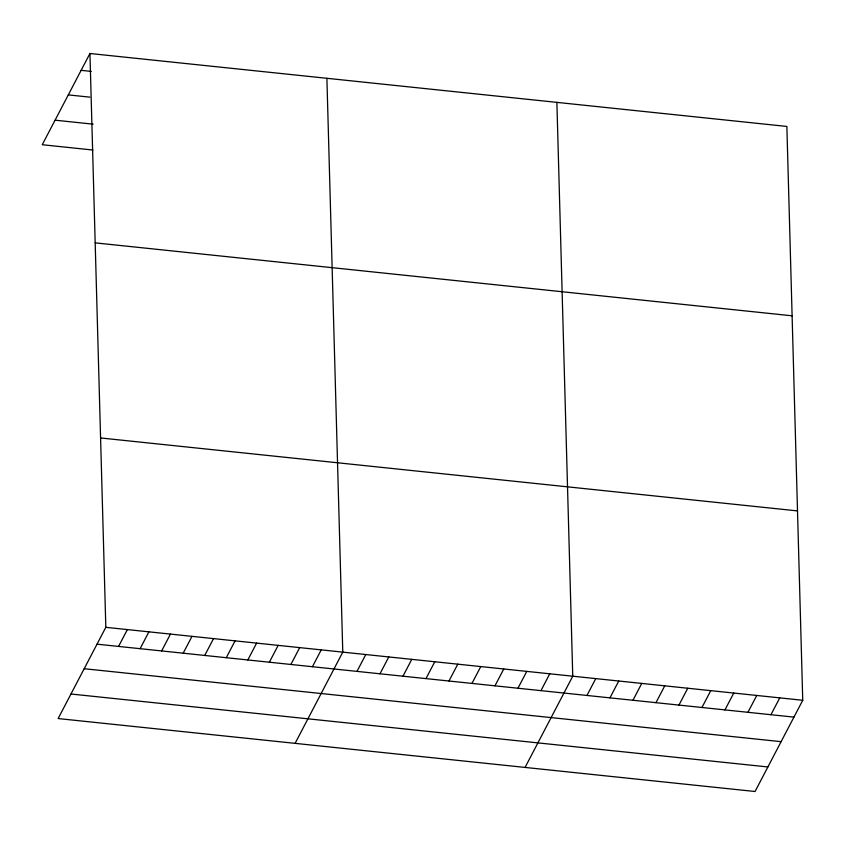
<?xml version="1.0" encoding="UTF-8"?>
<svg xmlns="http://www.w3.org/2000/svg" width="845" height="845" viewBox="0 0 845 845"><rect width="100%" height="100%" fill="white"/><g stroke="black" fill="none" stroke-linecap="round" stroke-linejoin="round"><path stroke-width="1.27" d="M89.94 53.499L105.826 627.328L58.136 718.556L755.06 791.501L802.75 700.273L786.864 126.444L89.94 53.499L42.25 144.727L92.939 150.03M118.564 646.425L127.373 629.588M140.112 648.685L148.91 631.838M161.648 650.935L170.458 634.099M183.185 653.196L191.995 636.348M204.733 655.445L213.531 638.609M226.27 657.706L235.079 640.859M247.817 659.956L256.616 643.108M269.354 662.216L278.163 645.369M290.891 664.466L299.7 647.619M312.439 666.716L321.237 649.879M295.095 743.357L342.785 652.129L326.888 78.3M356.981 671.384L365.779 654.537M379.975 673.792L388.784 656.945M402.97 676.201L411.779 659.353M425.975 678.609L434.774 661.762M448.97 681.007L457.779 664.17M471.964 683.415L480.773 666.578M494.969 685.823L503.768 668.986M517.964 688.231L526.773 671.384M540.958 690.64L549.768 673.792M525.072 767.429L572.762 676.201L556.876 102.372M586.958 695.456L595.767 678.609M609.953 697.864L618.762 681.017M632.958 700.273L641.756 683.425M655.952 702.681L664.761 685.834M678.957 705.079L687.756 688.242M701.952 707.487L710.761 690.65M724.947 709.895L733.756 693.058M747.952 712.303L756.75 695.456M770.946 714.712L779.755 697.864M81.131 70.346L91.271 71.402M68.308 94.893L89.845 97.143M55.083 120.18L93.098 124.162M95.189 242.864L792.103 315.808M100.587 437.963L797.511 510.908M105.826 627.328L802.75 700.273M97.027 644.175L793.941 717.12M84.194 668.722L781.107 741.667M70.969 694.009L767.894 766.954"/></g></svg>
